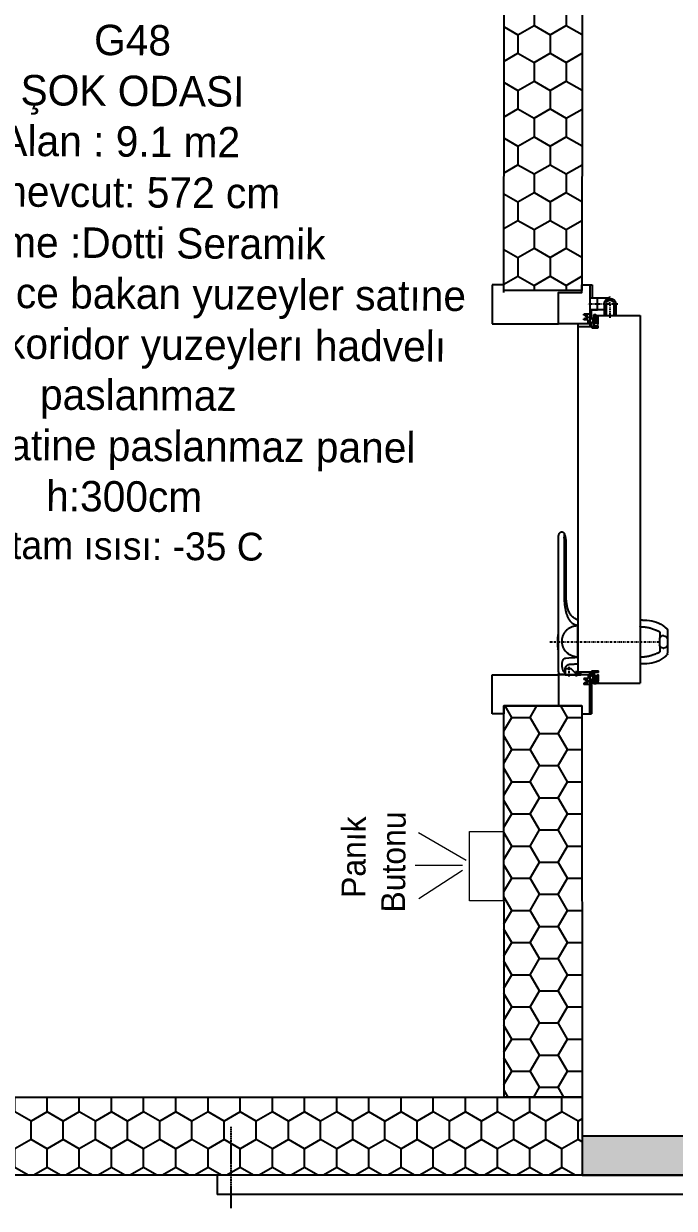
# Model space of a CAD drawing. Header units: millimetres. Extents: x 17474 to 44983, y -1049 to 14585.
# Drawn here: x 19037.4 to 19204.2, y 838.4 to 1142.2 of the extents above; entities that cross this region are included whole.
import ezdxf

# ---------------------------------------------------------------- set-up
doc = ezdxf.new("R2010")
doc.units = ezdxf.units.MM
doc.linetypes.add('STRICHPUNKT', pattern=[1, 0.5, -0.25, 0, -0.25])
doc.linetypes.add('VERDECKT', pattern=[0.375, 0.25, -0.125])
for name, color, linetype in [('10 CM  SOĞUK ODA PANEL-PASLANMAZ KAPLAMA', 253, 'Continuous'), ('20 CM SOĞUK ODA PANEL- PASLANMAZ', 12, 'Continuous'), ('ACHSEN', 12, 'STRICHPUNKT'), ('SCHRAFFUR', 8, 'Continuous'), ('SOĞUK ODA KAPI', 42, 'Continuous'), ('TXT-YOO', 7, 'Continuous'), ('UMRISS03', 2, 'Continuous'), ('UMRISS05', 3, 'Continuous'), ('VERDECKTE', 13, 'VERDECKT')]:
    doc.layers.add(name, color=color, linetype=linetype)
doc.layers.add('INT-ARMATUR', color=57, linetype='Continuous', lineweight=13)
doc.styles.add('MEKAN', font='stylu.ttf', dxfattribs={"height": 13})

# ---------------------------------------------------------------- blocks, each defined once
blk = doc.blocks.new('panık butonu')
at = {"layer": 'INT-ARMATUR'}
for p, q in [((38509.25, 6797.11), (38509.25, 6809.26)), ((38510.45, 6796.14), (38517.55, 6808.44)), ((38507.95, 6797.11), (38500.68, 6808.28))]:
    blk.add_line(p, q, dxfattribs=at)
blk.add_lwpolyline([(38500.19, 6795.3), (38517.93, 6795.3), (38517.93, 6786.49), (38500.19, 6786.49)], close=True, dxfattribs=at)
at = {"layer": 'TXT-YOO', "insert": (38495.12, 6828.18), "char_height": 6.1152, "width": 30.7345, "attachment_point": 1, "rotation": 359.6197, "style": 'MEKAN'}
blk.add_mtext('\\pi5.79826;Panık \\P\\pi2.12288;Butonu \\P\\pi13.84964; \\P\\pi10.81443;   ', dxfattribs=at)
blk = doc.blocks.new('A$C304B054E')
at = {"layer": 'ACHSEN'}
blk.add_line((2775.3, 373.8), (2775.3, 164.8), dxfattribs=at)
at = {"layer": 'UMRISS05'}
for p, q in [((1499, 250), (2810, 250)), ((2810, 250), (2810, 200.5)), ((1500, 200.5), (2810, 200.5))]:
    blk.add_line(p, q, dxfattribs=at)
at = {"layer": 'VERDECKTE'}
for p, q in [((2103, 202), (2103, 200.5)), ((2110, 202), (2110, 200.5))]:
    blk.add_line(p, q, dxfattribs=at)
blk = doc.blocks.new('A$C1B8733F3')
at = {"layer": 'ACHSEN'}
for p, q in [((91.6, 30.22), (91.6, 1.73)), ((98, 25.33), (100.5, 25.33)), ((99, 23.48), (100.5, 23.48)), ((99, 23.48), (100.5, 23.48)), ((4.95, 12.78), (4.95, 20.48)), ((4.95, 14.78), (2.95, 14.78)), ((4.95, 14.78), (8.5, 14.78))]:
    blk.add_line(p, q, dxfattribs=at)
at = {"layer": 'SCHRAFFUR'}
for p, q in [((1.5, 21.98), (1.5, 41.56)), ((108, 21.98), (108, 41.98))]:
    blk.add_line(p, q, dxfattribs=at)
at = {"layer": 'UMRISS03'}
for p, q in [((89.8, 28.13), (91.6, 28.13)), ((90.3, 28.13), (90.3, 28.13)), ((90.44, 28.13), (90.3, 28.13)), ((90.44, 28.13), (90.44, 28.13)), ((90.54, 28.13), (90.44, 28.13)), ((90.54, 28.13), (90.54, 28.13)), ((92.66, 28.13), (90.54, 28.13)), ((91.6, 28.13), (93.4, 28.13)), ((92.66, 28.13), (92.66, 28.13)), ((92.66, 28.13), (92.76, 28.13)), ((92.76, 28.13), (92.76, 28.13)), ((92.9, 28.13), (92.76, 28.13)), ((92.9, 28.13), (92.9, 28.13)), ((99.22, 27.98), (99.6, 27.98)), ((97.26, 27.1), (97.6, 27.1)), ((7.83, 21.46), (7.52, 21.46)), ((7.52, 19.98), (7.52, 21.46)), ((7.83, 20.91), (7.83, 21.46)), ((8.73, 20.91), (8.73, 21.46)), ((9.01, 21.46), (8.73, 21.46)), ((9.01, 20.35), (9.01, 21.46)), ((95.55, 23.03), (87.39, 23.03)), ((95.57, 23.03), (97.22, 23.03)), ((99.3, 23.03), (99.3, 18.43)), ((100.99, 20.35), (100.99, 21.46)), ((100.99, 21.46), (101.27, 21.46)), ((101.27, 20.91), (101.27, 21.46)), ((102.17, 20.91), (102.17, 21.46)), ((102.17, 21.46), (102.47, 21.46)), ((102.47, 19.98), (102.47, 21.46)), ((0, 19.98), (0, 19.33)), ((0, 19.33), (3.09, 19.33)), ((3.45, 14.78), (3.45, 19.98)), ((6.45, 19.98), (6.45, 17.98)), ((6.45, 16.28), (6.45, 19.98)), ((8.61, 19.48), (6.45, 19.48)), ((7.52, 19.98), (10, 19.98)), ((7.96, 20.78), (7.83, 20.91)), ((7.85, 18.83), (8, 18.83)), ((7.85, 18.83), (8, 18.83)), ((7.96, 20.47), (7.96, 20.78)), ((8.27, 20.47), (7.96, 20.47)), ((8.27, 20.47), (8.6, 20.47)), ((8.6, 20.78), (8.73, 20.91)), ((8.6, 20.47), (8.6, 20.78)), ((8.67, 19.01), (8.67, 19.04)), ((8.95, 18.98), (8.69, 18.98)), ((8.95, 18.49), (8.76, 18.66)), ((8.95, 18.26), (8.76, 18.5)), ((8.95, 18.66), (8.78, 18.81)), ((8.95, 18.6), (8.78, 18.69)), ((8.95, 18.37), (8.78, 18.53)), ((8.8, 18.84), (8.95, 18.77)), ((9.55, 19.08), (8.83, 19.08)), ((8.95, 18.77), (8.95, 18.98)), ((8.95, 18.66), (8.95, 18.6)), ((8.95, 18.6), (8.95, 18.66)), ((8.95, 18.49), (8.95, 18.37)), ((8.95, 18.37), (8.95, 18.49)), ((9.43, 18.26), (8.95, 18.26)), ((10, 20.35), (9.01, 20.35)), ((9.05, 18.54), (9.05, 18.83)), ((9.34, 18.83), (9.34, 18.54)), ((9.7, 18.98), (9.43, 18.98)), ((9.43, 18.98), (9.43, 18.77)), ((9.43, 18.77), (9.59, 18.84)), ((9.61, 18.81), (9.43, 18.66)), ((9.43, 18.6), (9.61, 18.69)), ((9.43, 18.49), (9.63, 18.66)), ((9.43, 18.66), (9.43, 18.6)), ((9.43, 18.37), (9.6, 18.53)), ((9.43, 18.26), (9.63, 18.5)), ((9.43, 18.49), (9.43, 18.37)), ((9.62, 19.78), (9.62, 19.78)), ((9.72, 19.04), (9.72, 19.01)), ((10.7, 19.48), (9.77, 19.48)), ((10, 19.98), (10, 20.35)), ((10, 19.98), (10.7, 19.98)), ((100, 19.98), (99.3, 19.98)), ((100, 19.98), (99.3, 19.98)), ((99.3, 19.48), (100.22, 19.48)), ((100, 20.35), (100.99, 20.35)), ((100, 19.98), (100, 20.35)), ((102.47, 19.98), (100, 19.98)), ((100.28, 19.01), (100.28, 19.04)), ((100.56, 18.98), (100.3, 18.98)), ((100.56, 18.49), (100.37, 18.66)), ((100.56, 18.26), (100.37, 18.5)), ((100.56, 18.66), (100.39, 18.81)), ((100.56, 18.6), (100.39, 18.69)), ((100.56, 18.37), (100.39, 18.53)), ((100.41, 18.84), (100.56, 18.77)), ((101.16, 19.08), (100.44, 19.08)), ((100.56, 18.77), (100.56, 18.98)), ((100.56, 18.66), (100.56, 18.6)), ((100.56, 18.6), (100.56, 18.66)), ((100.56, 18.49), (100.56, 18.37)), ((100.56, 18.37), (100.56, 18.49)), ((101.04, 18.26), (100.56, 18.26)), ((100.66, 18.54), (100.66, 18.83)), ((100.95, 18.83), (100.95, 18.54)), ((101.31, 18.98), (101.04, 18.98)), ((101.04, 18.98), (101.04, 18.77)), ((101.04, 18.77), (101.2, 18.84)), ((101.22, 18.81), (101.04, 18.66)), ((101.04, 18.6), (101.22, 18.69)), ((101.04, 18.49), (101.24, 18.66)), ((101.04, 18.66), (101.04, 18.6)), ((101.04, 18.37), (101.21, 18.53)), ((101.04, 18.26), (101.24, 18.5)), ((101.04, 18.49), (101.04, 18.37)), ((101.23, 19.78), (101.23, 19.78)), ((101.4, 20.78), (101.27, 20.91)), ((101.33, 19.04), (101.33, 19.01)), ((101.39, 19.48), (110, 19.48)), ((101.4, 20.47), (101.4, 20.78)), ((101.73, 20.47), (101.4, 20.47)), ((101.73, 20.47), (102.04, 20.47)), ((102.15, 18.83), (102, 18.83)), ((102.15, 18.83), (102, 18.83)), ((102.04, 20.78), (102.17, 20.91)), ((102.04, 20.47), (102.04, 20.78)), ((110, 19.98), (110, 19.48)), ((6.45, 17.98), (3.45, 17.98)), ((4.95, 16.28), (7.85, 16.28)), ((4.95, 15.78), (7.85, 15.78)), ((4.95, 13.78), (7.85, 13.78)), ((4.95, 13.28), (7.85, 13.28)), ((88.82, 0), (90.96, 0)), ((90.96, 0), (90.96, 0)), ((92.24, 0), (94.38, 0)), ((92.24, 0), (92.24, 0)), ((93.2, 1.13), (93.19, 1))]:
    blk.add_line(p, q, dxfattribs=at)
blk.add_lwpolyline([(98.5, 26.22), (100, 26.22), (100, 22.22), (99.5, 22.22), (99.5, 23.72), (98.5, 24.72)], close=True, dxfattribs=at)
for points in [[(8, 18.83), (7.85, 18.83), (7.85, 18.28), (7.7, 18.43), (7.7, 18.88, -0.414214), (7.8, 18.98), (8.65, 18.98, -0.414214), (8.75, 18.88), (8.75, 18.03, 0.414214), (8.85, 17.93), (9.55, 17.93, 0.414214), (9.65, 18.03), (9.65, 18.88, -0.414214), (9.75, 18.98), (10.6, 18.98, -0.414214), (10.7, 18.88), (10.7, 17.98, 0.414214), (10.75, 17.93), (10.8, 17.93, 0.414214), (10.85, 17.98), (10.85, 19.48), (11, 19.33), (11, 17.88, -0.414214), (10.9, 17.78), (10.65, 17.78, -0.414214), (10.55, 17.88), (10.55, 18.78, 0.414214), (10.5, 18.83), (9.85, 18.83, 0.414214), (9.8, 18.78), (9.8, 17.98, 0.414214), (9.85, 17.93), (10, 17.93), (10, 17.78), (8.4, 17.78), (8.4, 17.93), (8.55, 17.93, 0.414214), (8.6, 17.98), (8.6, 18.78, 0.414214), (8.55, 18.83), (8.2, 18.83, 0.414214), (8.15, 18.78), (8.15, 17.78), (8, 17.78)], [(102, 18.83), (102.15, 18.83), (102.15, 18.28), (102.3, 18.43), (102.3, 18.88, 0.414214), (102.2, 18.98), (101.35, 18.98, 0.414214), (101.25, 18.88), (101.25, 18.03, -0.414214), (101.15, 17.93), (100.45, 17.93, -0.414214), (100.35, 18.03), (100.35, 18.88, 0.414214), (100.25, 18.98), (99.4, 18.98, 0.414214), (99.3, 18.88), (99.3, 17.98, -0.414214), (99.25, 17.93), (99.2, 17.93, -0.414214), (99.15, 17.98), (99.15, 19.48), (99, 19.33), (99, 17.88, 0.414214), (99.1, 17.78), (99.35, 17.78, 0.414214), (99.45, 17.88), (99.45, 18.78, -0.414214), (99.5, 18.83), (100.15, 18.83, -0.414214), (100.2, 18.78), (100.2, 17.98, -0.414214), (100.15, 17.93), (100, 17.93), (100, 17.78), (101.6, 17.78), (101.6, 17.93), (101.45, 17.93, -0.414214), (101.4, 17.98), (101.4, 18.78, -0.414214), (101.45, 18.83), (101.8, 18.83, -0.414214), (101.85, 18.78), (101.85, 17.78), (102, 17.78)]]:
    blk.add_lwpolyline(points, format="xyb", close=True, dxfattribs=at)
for centre in [(8.27, 20.78), (101.73, 20.78)]:
    blk.add_circle(centre, 0.309, dxfattribs=at)
for centre, radius, start, end in [((89.8, 27.93), 0.2, 90, 165.2447), ((93.4, 27.93), 0.2, 14.6714, 90), ((99.6, 27.68), 0.3, 0, 90), ((96.04, 22.77), 0.552, 149.6009, 152.4712), ((9.19, 19.33), 0.6, 128.5119, 207.7958), ((8.7, 19.42), 0.048, 102.7183, 237.2817), ((8.64, 19.04), 0.024, 0, 27.7958), ((8.69, 19.01), 0.024, 180, 270), ((8.67, 19.36), 0.024, 357.226, 57.2817), ((8.69, 19.49), 0.024, 282.7183, 342.774), ((9.19, 19.33), 0.504, 177.226, 200.262), ((9.19, 19.33), 0.504, 17.226, 162.774), ((8.83, 19.2), 0.12, 200.262, 270), ((8.77, 18.67), 0.02, 60.9988, 229.0548), ((8.77, 18.51), 0.02, 57.7108, 228.3781), ((8.79, 18.82), 0.02, 66.4243, 230.0709), ((8.87, 19.8), 0.048, 75.0303, 174.9697), ((9.19, 19.33), 0.6, 105.5119, 121.4881), ((9.08, 19.89), 0.048, 52.0303, 151.9697), ((9.19, 18.83), 0.144, 0, 180), ((9.19, 18.54), 0.144, 180, 0), ((9.19, 19.33), 0.6, 81.5119, 98.4881), ((9.31, 19.89), 0.048, 28.0303, 127.9697), ((9.19, 19.33), 0.6, 58.5119, 74.4881), ((9.52, 19.8), 0.048, 5.0303, 104.9697), ((9.55, 19.2), 0.12, 270, 339.738), ((9.19, 19.33), 0.6, 332.2042, 51.4881), ((9.59, 18.82), 0.02, 309.9291, 113.5757), ((9.61, 18.51), 0.02, 311.6219, 122.2892), ((9.62, 18.67), 0.02, 310.9452, 119.0012), ((9.7, 19.49), 0.024, 197.226, 257.2817), ((9.19, 19.33), 0.504, 339.738, 2.774), ((9.68, 19.42), 0.048, 302.7183, 77.2817), ((9.72, 19.36), 0.024, 122.7183, 182.774), ((9.7, 19.01), 0.024, 270, 0), ((9.75, 19.04), 0.024, 152.2042, 180), ((100.8, 19.33), 0.6, 128.5119, 207.7958), ((100.32, 19.42), 0.048, 102.7183, 237.2817), ((100.25, 19.04), 0.024, 0, 27.7958), ((100.3, 19.01), 0.024, 180, 270), ((100.28, 19.36), 0.024, 357.226, 57.2817), ((100.3, 19.49), 0.024, 282.7183, 342.774), ((100.8, 19.33), 0.504, 177.226, 200.262), ((100.8, 19.33), 0.504, 17.226, 162.774), ((100.44, 19.2), 0.12, 200.262, 270), ((100.38, 18.67), 0.02, 60.9988, 229.0548), ((100.38, 18.51), 0.02, 57.7108, 228.3781), ((100.4, 18.82), 0.02, 66.4243, 230.0709), ((100.48, 19.8), 0.048, 75.0303, 174.9697), ((100.8, 19.33), 0.6, 105.5119, 121.4881), ((100.69, 19.89), 0.048, 52.0303, 151.9697), ((100.8, 18.83), 0.144, 0, 180), ((100.8, 18.54), 0.144, 180, 0), ((100.8, 19.33), 0.6, 81.5119, 98.4881), ((100.92, 19.89), 0.048, 28.0303, 127.9697), ((100.8, 19.33), 0.6, 58.5119, 74.4881), ((101.13, 19.8), 0.048, 5.0303, 104.9697), ((101.16, 19.2), 0.12, 270, 339.738), ((100.8, 19.33), 0.6, 332.2042, 51.4881), ((101.2, 18.82), 0.02, 309.9291, 113.5757), ((101.23, 18.51), 0.02, 311.6219, 122.2892), ((101.23, 18.67), 0.02, 310.9452, 119.0012), ((100.8, 19.33), 0.504, 339.738, 2.774), ((101.31, 19.49), 0.024, 197.226, 257.2817), ((101.29, 19.42), 0.048, 302.7183, 77.2817), ((101.33, 19.36), 0.024, 122.7183, 182.774), ((101.31, 19.01), 0.024, 270, 0), ((101.36, 19.04), 0.024, 152.2042, 180), ((4.95, 14.78), 1.5, 90, 270), ((4.95, 14.78), 1, 90, 270), ((93.51, 5.57), 7.5, 182, 220.3216), ((89.69, 5.57), 7.5, 319.7004, 358), ((91, 1), 0.998, 179.8792, 267.552), ((92.2, 1), 0.998, 272.448, 0.1208), ((92.3, 1.16), 0.899, 357.9446, 83.1768)]:
    blk.add_arc(centre, radius, start, end, dxfattribs=at)
for points, knots in [([(63.47, 27.21), (63.48, 27.25), (63.49, 27.35), (63.53, 27.5), (63.61, 27.64), (63.71, 27.76), (63.84, 27.86), (63.98, 27.93), (64.13, 27.97), (64.22, 27.98), (64.27, 27.98)], [0, 0, 0, 0, 0.11689, 0.240466, 0.368935, 0.5, 0.631064, 0.759535, 0.883108, 1, 1, 1, 1]), ([(65.03, 27.98), (64.93, 27.98), (64.83, 27.98), (64.64, 27.98), (64.56, 27.98), (64.42, 27.98), (64.37, 27.98), (64.29, 27.98), (64.27, 27.98), (64.27, 27.98)], [0, 0, 0, 0, 0.25, 0.25, 0.5, 0.5, 0.75, 0.75, 1, 1, 1, 1]), ([(99.22, 27.98), (99.2, 27.98), (99.16, 27.98), (99.1, 27.98), (99.08, 27.98), (99.03, 27.98), (99.01, 27.98), (98.93, 27.98), (98.87, 27.98), (98.78, 27.98), (98.75, 27.98), (98.68, 27.98), (98.64, 27.98), (98.53, 27.98), (98.46, 27.98), (98.34, 27.98), (98.3, 27.98), (98.22, 27.98), (98.17, 27.98), (98.04, 27.98), (97.96, 27.98), (97.78, 27.98), (97.69, 27.98), (97.6, 27.98)], [0, 0, 0, 0, 0.125, 0.125, 0.1875, 0.1875, 0.25, 0.25, 0.375, 0.375, 0.4375, 0.4375, 0.5, 0.5, 0.625, 0.625, 0.6875, 0.6875, 0.75, 0.75, 0.875, 0.875, 1, 1, 1, 1]), ([(63.9, 26.42), (63.84, 26.45), (63.71, 26.51), (63.57, 26.68), (63.48, 26.88), (63.47, 27.02), (63.47, 27.09)], [0, 0, 0, 0, 0.24419, 0.499952, 0.755741, 1, 1, 1, 1]), ([(64.95, 26.49), (64.89, 26.49), (64.76, 26.49), (64.57, 26.46), (64.4, 26.43), (64.24, 26.41), (64.1, 26.41), (63.99, 26.41), (63.93, 26.42), (63.9, 26.42), (63.9, 26.42), (63.9, 26.42)], [0, 0, 0, 0, 0.110912, 0.232083, 0.362175, 0.499262, 0.636201, 0.76957, 0.893569, 0.955315, 1, 1, 1, 1]), ([(85.97, 23.03), (85.93, 23.14), (85.85, 23.36), (85.7, 23.64), (85.54, 23.9), (85.36, 24.14), (85.13, 24.41), (84.86, 24.68), (84.5, 24.95), (84.08, 25.21), (83.6, 25.43), (83.11, 25.57), (82.68, 25.67), (82.33, 25.74), (82.02, 25.8), (81.74, 25.85), (81.44, 25.89), (81.12, 25.93), (80.79, 25.97), (80.43, 26), (80.03, 26.02), (79.57, 26.03), (79.05, 26.03), (78.47, 26.03), (77.86, 26.03), (77.22, 26.03), (76.43, 26.03), (75.51, 26.03), (74.47, 26.03), (73.47, 26.03), (72.53, 26.03), (71.65, 26.03), (70.86, 26.03), (70.2, 26.03), (69.68, 26.03), (69.28, 26.03), (68.92, 26.03), (68.59, 26.03), (68.3, 26.03), (68.01, 26.03), (67.7, 26.03), (67.34, 26.03), (67.01, 26.03), (66.71, 26.03), (66.45, 26.03), (66.15, 26.03), (65.84, 26.03), (65.53, 26.03), (65.22, 26.06), (64.87, 26.12), (64.49, 26.21), (64.16, 26.31), (63.96, 26.39), (63.9, 26.42)], [0, 0, 0, 0, 0.015896, 0.029532, 0.041055, 0.055276, 0.06873, 0.086042, 0.10476, 0.126321, 0.150225, 0.172087, 0.191197, 0.206842, 0.219097, 0.230984, 0.244387, 0.258017, 0.27224, 0.287483, 0.304285, 0.323838, 0.346447, 0.371548, 0.398236, 0.425755, 0.453757, 0.49961, 0.544709, 0.587913, 0.628466, 0.665831, 0.700508, 0.731077, 0.750087, 0.767323, 0.78288, 0.796808, 0.809806, 0.820554, 0.833827, 0.849207, 0.8669, 0.876896, 0.88792, 0.900397, 0.915384, 0.927207, 0.940552, 0.955654, 0.97263, 0.991327, 1, 1, 1, 1]), ([(64.95, 26.49), (65.06, 26.49), (65.18, 26.49), (65.35, 26.49), (65.41, 26.49), (65.52, 26.49), (65.57, 26.49), (65.72, 26.49), (65.81, 26.49), (65.99, 26.49), (66.08, 26.49), (66.47, 26.49), (66.72, 26.49), (67.04, 26.48), (67.14, 26.48), (67.33, 26.48), (67.42, 26.49), (67.59, 26.49), (67.68, 26.49), (67.83, 26.49), (67.87, 26.5), (67.98, 26.5), (68.03, 26.5), (68.14, 26.5), (68.2, 26.5), (68.31, 26.51), (68.48, 26.51), (68.64, 26.51), (68.96, 26.52), (69.18, 26.53), (69.82, 26.53), (70.24, 26.54), (71.11, 26.54), (71.55, 26.54), (72.25, 26.54), (72.5, 26.54), (73, 26.54), (73.26, 26.54), (73.66, 26.54), (73.8, 26.54), (74.08, 26.54), (74.22, 26.54), (74.51, 26.54), (74.66, 26.54), (74.96, 26.54), (75.11, 26.54), (75.35, 26.54), (75.43, 26.54), (75.59, 26.54), (75.67, 26.54), (75.93, 26.54), (76.1, 26.54), (76.35, 26.54), (76.43, 26.54), (76.6, 26.54), (76.68, 26.54), (76.92, 26.54), (77.08, 26.54), (77.38, 26.54), (77.52, 26.55), (77.81, 26.55), (77.94, 26.55), (78.34, 26.55), (78.58, 26.55), (79.06, 26.55), (79.29, 26.55), (79.56, 26.55), (79.62, 26.55), (79.72, 26.55), (79.78, 26.55), (79.94, 26.54), (80.04, 26.54), (80.36, 26.53), (80.57, 26.52), (81, 26.5), (81.22, 26.48), (81.66, 26.44), (81.9, 26.42), (82.25, 26.38), (82.37, 26.37), (82.61, 26.33), (82.73, 26.31), (82.97, 26.27), (83.09, 26.25), (83.27, 26.22), (83.34, 26.2), (83.46, 26.18), (83.52, 26.17), (83.7, 26.13), (83.82, 26.1), (84.06, 26.04), (84.18, 26), (84.42, 25.93), (84.54, 25.89), (84.78, 25.81), (84.9, 25.76), (85.25, 25.62), (85.48, 25.51), (85.92, 25.26), (86.12, 25.12), (86.49, 24.81), (86.65, 24.63), (86.91, 24.24), (87.02, 24.02), (87.19, 23.56), (87.26, 23.31), (87.33, 23.07)], [0, 0, 0, 0, 0.007813, 0.007813, 0.011719, 0.011719, 0.015625, 0.015625, 0.023438, 0.023438, 0.03125, 0.03125, 0.0625, 0.0625, 0.078125, 0.078125, 0.09375, 0.09375, 0.109375, 0.109375, 0.117187, 0.117187, 0.125, 0.125, 0.132812, 0.132812, 0.140625, 0.15625, 0.15625, 0.1875, 0.1875, 0.25, 0.25, 0.3125, 0.3125, 0.34375, 0.34375, 0.375, 0.375, 0.390625, 0.390625, 0.40625, 0.40625, 0.421875, 0.421875, 0.4375, 0.4375, 0.445313, 0.445313, 0.453125, 0.453125, 0.46875, 0.46875, 0.476563, 0.476563, 0.484375, 0.484375, 0.5, 0.5, 0.515625, 0.515625, 0.53125, 0.53125, 0.5625, 0.5625, 0.59375, 0.59375, 0.601563, 0.601563, 0.609375, 0.609375, 0.625, 0.625, 0.65625, 0.65625, 0.6875, 0.6875, 0.71875, 0.71875, 0.734375, 0.734375, 0.75, 0.75, 0.765625, 0.765625, 0.773437, 0.773437, 0.78125, 0.78125, 0.796875, 0.796875, 0.8125, 0.8125, 0.828125, 0.828125, 0.84375, 0.84375, 0.875, 0.875, 0.90625, 0.90625, 0.9375, 0.9375, 0.96875, 0.96875, 1, 1, 1, 1]), ([(87.51, 23.57), (87.51, 23.59), (87.52, 23.63), (87.53, 23.69), (87.54, 23.75), (87.55, 23.81), (87.56, 23.87), (87.58, 23.98), (87.62, 24.12), (87.67, 24.29), (87.73, 24.47), (87.82, 24.7), (87.94, 24.98), (88.13, 25.31), (88.41, 25.71), (88.82, 26.17), (89.31, 26.54), (89.74, 26.78), (90.08, 26.93), (90.38, 27.02), (90.61, 27.07), (90.79, 27.1), (90.97, 27.12), (91.13, 27.13), (91.25, 27.13), (91.34, 27.13), (91.43, 27.13), (91.5, 27.12), (91.53, 27.12)], [0, 0, 0, 0, 0.010572, 0.021117, 0.031635, 0.042127, 0.052596, 0.06304, 0.0945, 0.125637, 0.157148, 0.188248, 0.251304, 0.315054, 0.376557, 0.501829, 0.626283, 0.688476, 0.751151, 0.813198, 0.844175, 0.874998, 0.906162, 0.937262, 0.952953, 0.96862, 0.984292, 1, 1, 1, 1]), ([(91.53, 27.12), (91.54, 27.12), (91.56, 27.12), (91.59, 27.11), (91.6, 27.11)], [0, 0, 0, 0, 0.500626, 1, 1, 1, 1]), ([(91.6, 27.11), (91.61, 27.11), (91.62, 27.11), (91.63, 27.11), (91.64, 27.11)], [0, 0, 0, 0, 0.499997, 1, 1, 1, 1]), ([(91.64, 27.11), (91.66, 27.11), (91.69, 27.11), (91.74, 27.11), (91.79, 27.11), (91.84, 27.1), (91.89, 27.1), (91.98, 27.09), (92.1, 27.08), (92.25, 27.05), (92.4, 27.02), (92.59, 26.97), (92.84, 26.88), (93.12, 26.76), (93.48, 26.56), (93.81, 26.32), (94.12, 26.05), (94.33, 25.82), (94.52, 25.58), (94.7, 25.33), (94.86, 25.06), (94.97, 24.84), (95.04, 24.66), (95.09, 24.55), (95.13, 24.43), (95.17, 24.31), (95.19, 24.23), (95.2, 24.19)], [0, 0, 0, 0, 0.010378, 0.020748, 0.031117, 0.041489, 0.051872, 0.06227, 0.093112, 0.124053, 0.154883, 0.185878, 0.24823, 0.310784, 0.373013, 0.498068, 0.559653, 0.62321, 0.684979, 0.74872, 0.810615, 0.874277, 0.898984, 0.923899, 0.949033, 0.974396, 1, 1, 1, 1]), ([(95.83, 26.11), (95.83, 26.19), (95.85, 26.27), (95.88, 26.38), (95.89, 26.42), (95.92, 26.49), (95.94, 26.53), (95.98, 26.59), (96, 26.63), (96.05, 26.69), (96.08, 26.72), (96.16, 26.8), (96.23, 26.85), (96.33, 26.91), (96.37, 26.93), (96.44, 26.96), (96.48, 26.98), (96.59, 27.02), (96.67, 27.04), (96.84, 27.08), (96.92, 27.09), (97.09, 27.1), (97.17, 27.1), (97.26, 27.1)], [0, 0, 0, 0, 0.125, 0.125, 0.1875, 0.1875, 0.25, 0.25, 0.3125, 0.3125, 0.375, 0.375, 0.5, 0.5, 0.5625, 0.5625, 0.625, 0.625, 0.75, 0.75, 0.875, 0.875, 1, 1, 1, 1]), ([(98.69, 26.28), (98.58, 26.27), (98.39, 26.26), (98.13, 26.17), (97.94, 26.07), (97.78, 25.95), (97.63, 25.8), (97.47, 25.59), (97.33, 25.29), (97.31, 25.05), (97.29, 24.93)], [0, 0, 0, 0, 0.149019, 0.276482, 0.376209, 0.450174, 0.545333, 0.672102, 0.826366, 1, 1, 1, 1]), ([(97.6, 27.1), (97.69, 27.1), (97.78, 27.09), (97.96, 27.08), (98.05, 27.07), (98.22, 27.04), (98.3, 27.03), (98.46, 26.99), (98.54, 26.97), (98.68, 26.93), (98.75, 26.9), (98.87, 26.85), (98.93, 26.83), (99, 26.79), (99.03, 26.78), (99.07, 26.75), (99.09, 26.74), (99.15, 26.7), (99.19, 26.67), (99.21, 26.65)], [0, 0, 0, 0, 0.125, 0.125, 0.25, 0.25, 0.375, 0.375, 0.5, 0.5, 0.625, 0.625, 0.75, 0.75, 0.8125, 0.8125, 0.875, 0.875, 1, 1, 1, 1]), ([(99.6, 26.28), (99.6, 26.28), (99.61, 26.27), (99.58, 26.3), (99.51, 26.37), (99.39, 26.48), (99.27, 26.59), (99.21, 26.65)], [0, 0, 0, 0, 0.000485, 0.250117, 0.50139, 0.748482, 1, 1, 1, 1]), ([(99.9, 26.58), (99.9, 26.54), (99.89, 26.48), (99.85, 26.41), (99.81, 26.37), (99.77, 26.33), (99.7, 26.29), (99.64, 26.28), (99.6, 26.28)], [0, 0, 0, 0, 0.239457, 0.368361, 0.5, 0.631639, 0.760542, 1, 1, 1, 1]), ([(85.97, 23.03), (85.97, 23.03), (85.99, 23.03), (86.07, 23.03), (86.2, 23.03), (86.39, 23.03), (86.61, 23.03), (86.82, 23.03), (86.98, 23.03), (87.11, 23.03), (87.24, 23.03), (87.33, 23.03), (87.37, 23.03), (87.37, 23.03), (87.38, 23.03), (87.38, 23.03)], [0.8527358, 0.8527358, 0.8527358, 0.8527358, 0.8711439, 0.8895519, 0.9079599, 0.9263679, 0.9447759, 0.963184, 0.972388, 0.981592, 0.990796, 1, 1, 1, 1.0009475, 1.0009475, 1.0009475, 1.0009475]), ([(87.33, 23.07), (87.33, 23.07), (87.33, 23.07), (87.33, 23.07), (87.33, 23.07), (87.33, 23.06), (87.33, 23.06), (87.34, 23.06), (87.34, 23.06), (87.34, 23.05), (87.34, 23.05), (87.34, 23.05), (87.35, 23.05), (87.35, 23.05), (87.35, 23.04), (87.35, 23.04), (87.36, 23.04), (87.36, 23.04), (87.36, 23.04), (87.36, 23.04), (87.37, 23.03), (87.37, 23.03), (87.38, 23.03), (87.38, 23.03)], [0, 0, 0, 0, 0.004751, 0.00945, 0.018647, 0.036285, 0.068918, 0.126251, 0.174269, 0.239554, 0.275914, 0.300499, 0.36816, 0.411986, 0.453888, 0.509378, 0.52138, 0.533002, 0.573311, 0.637733, 0.717038, 0.866069, 1, 1, 1, 1]), ([(87.39, 23.03), (87.39, 23.03), (87.39, 23.04), (87.4, 23.05), (87.4, 23.06), (87.41, 23.07), (87.42, 23.09), (87.42, 23.1), (87.43, 23.12), (87.43, 23.14), (87.44, 23.17), (87.45, 23.22), (87.47, 23.29), (87.48, 23.36), (87.49, 23.43), (87.5, 23.5), (87.51, 23.54), (87.51, 23.57)], [0, 0, 0, 0, 0.022199, 0.045629, 0.07038, 0.096525, 0.12413, 0.153247, 0.183922, 0.216196, 0.250102, 0.366926, 0.49975, 0.62023, 0.749884, 0.87259, 1, 1, 1, 1]), ([(95.2, 24.19), (95.21, 24.17), (95.22, 24.14), (95.24, 24.08), (95.25, 24.02), (95.27, 23.96), (95.29, 23.87), (95.33, 23.75), (95.37, 23.6), (95.41, 23.45), (95.44, 23.32), (95.47, 23.23), (95.48, 23.17), (95.5, 23.12), (95.51, 23.1), (95.52, 23.07), (95.53, 23.06), (95.53, 23.05), (95.54, 23.04), (95.55, 23.03), (95.55, 23.03)], [0, 0, 0, 0, 0.049484, 0.099223, 0.149218, 0.199471, 0.249985, 0.376922, 0.499168, 0.633864, 0.748411, 0.816683, 0.873652, 0.907735, 0.936863, 0.953569, 0.968429, 0.980097, 0.990588, 1, 1, 1, 1]), ([(85.95, 7.03), (85.95, 7.03), (85.95, 7.03), (85.95, 7.03), (85.95, 7.03), (85.96, 7.03), (85.96, 7.03), (85.97, 7.03), (85.97, 7.03), (85.98, 7.03), (86.01, 7.03), (86.06, 7.03), (86.12, 7.03), (86.22, 7.03), (86.38, 7.03), (86.58, 7.03), (86.76, 7.03), (86.92, 7.03), (87.08, 7.03), (87.22, 7.03), (87.34, 7.03), (87.44, 7.03), (87.53, 7.03), (87.6, 7.03), (87.63, 7.03)], [0, 0, 0, 0, 0.015637, 0.031267, 0.046891, 0.062512, 0.078134, 0.093757, 0.109384, 0.125019, 0.187516, 0.250026, 0.312523, 0.375033, 0.500001, 0.62497, 0.687468, 0.749977, 0.812475, 0.874984, 0.906241, 0.937483, 0.96873, 1, 1, 1, 1]), ([(87.63, 7.03), (87.63, 7.03), (87.64, 7.03), (87.65, 7.03), (87.66, 7.03), (87.67, 7.03), (87.67, 7.03)], [0, 0, 0, 0, 0.248094, 0.500004, 0.805842, 1, 1, 1, 1]), ([(87.68, 7.03), (87.69, 6.9), (87.69, 6.76), (87.7, 6.5), (87.71, 6.37), (87.73, 6.11), (87.74, 5.99), (87.77, 5.73), (87.78, 5.61), (87.81, 5.43), (87.82, 5.37), (87.83, 5.28), (87.84, 5.25), (87.85, 5.19), (87.85, 5.16), (87.87, 5.07), (87.88, 5.02), (87.91, 4.91), (87.94, 4.74), (87.99, 4.58), (88.04, 4.37), (88.07, 4.27), (88.14, 4.07), (88.17, 3.97), (88.24, 3.78), (88.27, 3.69), (88.37, 3.42), (88.44, 3.25), (88.53, 3.01), (88.58, 2.9), (88.62, 2.8), (88.65, 2.73), (88.66, 2.7), (88.7, 2.6), (88.72, 2.55), (88.76, 2.44), (88.78, 2.39), (88.81, 2.33), (88.82, 2.31), (88.83, 2.27), (88.84, 2.26), (88.85, 2.24), (88.86, 2.23), (88.87, 2.22), (88.87, 2.22), (88.87, 2.21), (88.87, 2.21), (88.88, 2.21), (88.88, 2.21), (88.88, 2.2), (88.88, 2.2), (88.88, 2.2), (88.88, 2.2), (88.88, 2.2), (88.88, 2.2), (88.89, 2.2), (88.89, 2.19), (88.89, 2.19), (88.9, 2.18), (88.93, 2.14), (88.96, 2.1), (89.05, 2.02), (89.11, 1.98), (89.21, 1.96), (89.24, 1.95), (89.28, 1.96), (89.3, 1.96), (89.32, 1.96), (89.32, 1.96), (89.33, 1.96), (89.33, 1.96), (89.34, 1.96), (89.34, 1.97), (89.35, 1.97), (89.35, 1.97), (89.42, 1.98), (89.47, 1.99), (89.64, 2.01), (89.74, 2.02), (89.95, 2.02), (90.05, 2.02), (90.25, 2.03), (90.36, 2.03), (90.52, 2.04), (90.57, 2.04), (90.65, 2.04), (90.68, 2.05), (90.72, 2.05), (90.74, 2.05), (90.76, 2.05), (90.77, 2.05), (90.78, 2.05), (90.78, 2.05), (90.78, 2.05), (90.78, 2.05), (90.78, 2.05), (90.78, 2.05), (90.78, 2.05), (90.78, 2.05), (90.78, 2.05), (90.78, 2.05), (90.78, 2.05), (90.79, 2.05), (90.79, 2.05), (90.79, 2.05), (90.79, 2.05), (90.79, 2.05), (90.79, 2.05), (90.79, 2.05)], [0, 0, 0, 0, 0.015625, 0.015625, 0.03125, 0.03125, 0.046875, 0.046875, 0.0625, 0.0625, 0.070312, 0.070312, 0.074219, 0.074219, 0.078125, 0.078125, 0.085937, 0.085937, 0.09375, 0.109375, 0.109375, 0.125, 0.125, 0.140625, 0.140625, 0.15625, 0.15625, 0.1875, 0.1875, 0.203125, 0.210937, 0.210937, 0.21875, 0.21875, 0.234375, 0.234375, 0.25, 0.25, 0.257812, 0.257812, 0.265625, 0.265625, 0.269531, 0.269531, 0.271484, 0.271484, 0.273437, 0.273437, 0.273926, 0.273926, 0.274414, 0.274414, 0.275391, 0.275391, 0.276367, 0.276367, 0.277344, 0.277344, 0.28125, 0.28125, 0.3125, 0.3125, 0.375, 0.375, 0.40625, 0.40625, 0.421875, 0.421875, 0.425781, 0.425781, 0.429687, 0.429687, 0.433594, 0.433594, 0.4375, 0.4375, 0.5, 0.5, 0.625, 0.625, 0.75, 0.75, 0.875, 0.875, 0.9375, 0.9375, 0.96875, 0.96875, 0.984375, 0.984375, 0.992187, 0.992187, 0.993164, 0.993164, 0.993652, 0.993652, 0.994141, 0.994141, 0.995117, 0.995117, 0.996094, 0.996094, 0.996582, 0.996582, 0.99707, 0.99707, 0.998047, 1, 1, 1, 1]), ([(87.68, 7.03), (87.7, 7.03), (87.74, 7.03), (87.79, 7.03), (87.85, 7.03), (87.91, 7.03), (87.96, 7.03), (88.02, 7.03), (88.08, 7.03), (88.14, 7.03), (88.2, 7.03), (88.26, 7.03), (88.32, 7.03), (88.38, 7.03), (88.44, 7.03), (88.51, 7.03), (88.57, 7.03), (88.63, 7.03), (88.69, 7.03), (88.76, 7.03), (88.82, 7.03), (88.89, 7.03), (88.95, 7.03), (89.02, 7.03), (89.08, 7.03), (89.15, 7.03), (89.22, 7.03), (89.29, 7.03), (89.35, 7.03), (89.42, 7.03), (89.55, 7.03), (89.74, 7.03), (90, 7.03), (90.26, 7.03), (90.52, 7.03), (90.79, 7.03), (91.15, 7.03), (91.6, 7.03), (92.04, 7.03), (92.4, 7.03), (92.67, 7.03), (92.93, 7.03), (93.19, 7.03), (93.45, 7.03), (93.66, 7.03), (93.84, 7.03), (93.97, 7.03), (94.1, 7.03), (94.23, 7.03), (94.35, 7.03), (94.48, 7.03), (94.6, 7.03), (94.72, 7.03), (94.84, 7.03), (94.96, 7.03), (95.08, 7.03), (95.19, 7.03), (95.3, 7.03), (95.41, 7.03), (95.48, 7.03), (95.52, 7.03)], [0, 0, 0, 0, 0.008782, 0.017541, 0.02628, 0.035001, 0.043705, 0.052393, 0.061066, 0.069724, 0.07837, 0.087003, 0.095627, 0.10424, 0.112845, 0.121442, 0.130033, 0.138617, 0.147197, 0.155772, 0.164343, 0.172911, 0.181476, 0.19004, 0.198601, 0.207162, 0.215721, 0.224279, 0.232836, 0.241393, 0.24995, 0.28151, 0.312787, 0.343766, 0.374433, 0.406269, 0.43705, 0.499703, 0.56189, 0.592527, 0.624205, 0.655053, 0.68622, 0.717693, 0.749456, 0.766038, 0.782622, 0.79921, 0.815803, 0.832404, 0.849015, 0.865642, 0.88229, 0.898964, 0.915673, 0.932423, 0.949222, 0.96608, 0.983001, 1, 1, 1, 1]), ([(92.41, 2.05), (92.41, 2.05), (92.41, 2.05), (92.41, 2.05), (92.41, 2.05), (92.42, 2.05), (92.42, 2.05), (92.42, 2.05), (92.42, 2.05), (92.42, 2.05), (92.42, 2.05), (92.42, 2.05), (92.42, 2.05), (92.43, 2.05), (92.44, 2.05), (92.46, 2.05), (92.48, 2.05), (92.52, 2.05), (92.55, 2.04), (92.63, 2.04), (92.68, 2.04), (92.84, 2.03), (92.95, 2.03), (93.15, 2.02), (93.25, 2.02), (93.46, 2.02), (93.56, 2.01), (93.73, 1.99), (93.78, 1.98), (93.84, 1.97), (93.85, 1.97), (93.85, 1.97), (93.86, 1.96), (93.87, 1.96), (93.88, 1.96), (93.88, 1.96), (93.89, 1.96), (93.9, 1.96), (93.91, 1.96), (93.92, 1.96), (93.96, 1.95), (94.02, 1.96), (94.08, 1.99), (94.14, 2.02), (94.17, 2.04), (94.24, 2.1), (94.27, 2.13), (94.3, 2.18), (94.3, 2.18), (94.31, 2.19), (94.31, 2.19), (94.31, 2.19), (94.31, 2.19), (94.31, 2.2), (94.31, 2.2), (94.32, 2.2), (94.32, 2.2), (94.32, 2.2), (94.32, 2.2), (94.32, 2.2), (94.32, 2.21), (94.33, 2.21), (94.33, 2.22), (94.34, 2.23), (94.35, 2.25), (94.36, 2.26), (94.38, 2.3), (94.38, 2.31), (94.4, 2.36), (94.41, 2.38), (94.43, 2.42), (94.44, 2.45), (94.47, 2.53), (94.5, 2.58), (94.57, 2.77), (94.63, 2.91), (94.72, 3.14), (94.76, 3.22), (94.82, 3.39), (94.86, 3.48), (94.92, 3.66), (94.96, 3.76), (95.02, 3.95), (95.06, 4.05), (95.12, 4.25), (95.15, 4.35), (95.21, 4.56), (95.24, 4.66), (95.29, 4.88), (95.31, 5), (95.34, 5.12), (95.34, 5.14), (95.35, 5.17), (95.35, 5.18), (95.36, 5.21), (95.36, 5.23), (95.36, 5.26), (95.37, 5.3), (95.38, 5.35), (95.39, 5.41), (95.39, 5.44), (95.41, 5.59), (95.43, 5.71), (95.46, 5.96), (95.47, 6.1), (95.49, 6.36), (95.5, 6.49), (95.51, 6.76), (95.51, 6.89), (95.52, 7.03)], [0, 0, 0, 0, 0.001953, 0.001953, 0.003906, 0.003906, 0.005859, 0.005859, 0.006348, 0.006348, 0.006836, 0.006836, 0.007812, 0.007812, 0.015625, 0.015625, 0.03125, 0.03125, 0.0625, 0.0625, 0.125, 0.125, 0.25, 0.25, 0.375, 0.375, 0.5, 0.5, 0.5625, 0.5625, 0.566406, 0.566406, 0.570312, 0.574219, 0.574219, 0.578125, 0.578125, 0.585937, 0.585937, 0.59375, 0.59375, 0.625, 0.65625, 0.65625, 0.6875, 0.6875, 0.71875, 0.71875, 0.722656, 0.722656, 0.724609, 0.724609, 0.725098, 0.725098, 0.725586, 0.725586, 0.726562, 0.726562, 0.727539, 0.727539, 0.728516, 0.728516, 0.730469, 0.734375, 0.734375, 0.742187, 0.742187, 0.75, 0.75, 0.757812, 0.757812, 0.765625, 0.765625, 0.78125, 0.78125, 0.8125, 0.8125, 0.828125, 0.828125, 0.84375, 0.84375, 0.859375, 0.859375, 0.875, 0.875, 0.890625, 0.890625, 0.90625, 0.90625, 0.921875, 0.921875, 0.923828, 0.923828, 0.925781, 0.925781, 0.927734, 0.927734, 0.929687, 0.933594, 0.933594, 0.9375, 0.9375, 0.953125, 0.953125, 0.96875, 0.96875, 0.984375, 0.984375, 1, 1, 1, 1]), ([(95.53, 7.03), (95.53, 7.03), (95.54, 7.03), (95.55, 7.03), (95.56, 7.03), (95.57, 7.03), (95.57, 7.03)], [0, 0, 0, 0, 0.170194, 0.499992, 0.752039, 1, 1, 1, 1]), ([(95.57, 7.03), (95.59, 7.03), (95.62, 7.03), (95.67, 7.03), (95.72, 7.03), (95.76, 7.03), (95.81, 7.03), (95.86, 7.03), (95.9, 7.03), (95.99, 7.03), (96.12, 7.03), (96.28, 7.03), (96.44, 7.03), (96.62, 7.03), (96.82, 7.03), (96.98, 7.03), (97.08, 7.03), (97.14, 7.03), (97.19, 7.03), (97.22, 7.03), (97.24, 7.03), (97.24, 7.03), (97.25, 7.03), (97.25, 7.03), (97.25, 7.03)], [0, 0, 0, 0, 0.015637, 0.031267, 0.046891, 0.062512, 0.078134, 0.093757, 0.109384, 0.125019, 0.187516, 0.250026, 0.312523, 0.375033, 0.500001, 0.62497, 0.687467, 0.749977, 0.812474, 0.874984, 0.90624, 0.937483, 0.968729, 1, 1, 1, 1]), ([(87.79, 0.72), (87.83, 0.66), (87.93, 0.53), (88.09, 0.32), (88.25, 0.2), (88.33, 0.15)], [0, 0, 0, 0, 0.30021, 0.652109, 1, 1, 1, 1]), ([(90, 1.13), (90, 1.18), (90, 1.23), (90.02, 1.34), (90.03, 1.39), (90.07, 1.5), (90.09, 1.55), (90.15, 1.65), (90.18, 1.7), (90.26, 1.79), (90.3, 1.83), (90.39, 1.9), (90.44, 1.93), (90.54, 1.98), (90.59, 2), (90.69, 2.04), (90.74, 2.05), (90.79, 2.05)], [0, 0, 0, 0, 0.125, 0.125, 0.25, 0.25, 0.375, 0.375, 0.5, 0.5, 0.625, 0.625, 0.75, 0.75, 0.875, 0.875, 1, 1, 1, 1]), ([(90.79, 2.05), (90.8, 2.05), (90.83, 2.05), (90.9, 2.05), (90.93, 2.05), (90.98, 2.05), (91.02, 2.05), (91.09, 2.05), (91.13, 2.05), (91.21, 2.05), (91.26, 2.05), (91.35, 2.05), (91.4, 2.05), (91.5, 2.04), (91.55, 2.04), (91.7, 2.04), (91.8, 2.05), (91.99, 2.05), (92.07, 2.05), (92.22, 2.05), (92.28, 2.05), (92.37, 2.05), (92.4, 2.05), (92.41, 2.05)], [0, 0, 0, 0, 0.125, 0.125, 0.1875, 0.1875, 0.25, 0.25, 0.3125, 0.3125, 0.375, 0.375, 0.4375, 0.4375, 0.5, 0.5, 0.625, 0.625, 0.75, 0.75, 0.875, 0.875, 1, 1, 1, 1]), ([(90.96, 0), (90.97, 0), (90.98, 0), (91.02, 0), (91.03, 0), (91.07, 0), (91.09, 0), (91.14, 0), (91.17, 0), (91.24, 0), (91.28, 0), (91.36, 0), (91.41, 0), (91.5, 0), (91.55, 0), (91.65, 0), (91.7, 0), (91.79, 0), (91.84, 0), (91.92, 0), (91.96, 0), (92.03, 0), (92.06, 0), (92.11, 0), (92.13, 0), (92.17, 0), (92.18, 0), (92.22, 0), (92.23, 0), (92.24, 0)], [0, 0, 0, 0, 0.125, 0.125, 0.1875, 0.1875, 0.25, 0.25, 0.3125, 0.3125, 0.375, 0.375, 0.4375, 0.4375, 0.5, 0.5, 0.5625, 0.5625, 0.625, 0.625, 0.6875, 0.6875, 0.75, 0.75, 0.8125, 0.8125, 0.875, 0.875, 1, 1, 1, 1]), ([(94.73, 0.03), (94.74, 0.04), (94.76, 0.05), (94.78, 0.06), (94.8, 0.08), (94.81, 0.09), (94.82, 0.09), (94.82, 0.09), (94.82, 0.1), (94.82, 0.1), (94.82, 0.1)], [0, 0, 0, 0, 0.254664, 0.499901, 0.749957, 0.874984, 0.924998, 0.955008, 0.977514, 1, 1, 1, 1]), ([(94.73, 0.03), (94.73, 0.03), (94.73, 0.03), (94.73, 0.03), (94.73, 0.03)], [0, 0, 0, 0, 0.641564, 1, 1, 1, 1]), ([(95.41, 0.72), (95.32, 0.61), (95.18, 0.45), (95.02, 0.28), (94.95, 0.22), (94.94, 0.21)], [0, 0, 0, 0, 0.616436, 0.924773, 1, 1, 1, 1])]:
    blk.add_open_spline(points, degree=3, knots=knots, dxfattribs=at)
for points, degree in [([(91.61, 27.98), (82.74, 27.98), (73.89, 27.98), (65.03, 27.98)], 3), ([(91.64, 27.98), (91.63, 27.98), (91.62, 27.98), (91.61, 27.98)], 3), ([(97.6, 27.98), (95.62, 27.98), (93.63, 27.98), (91.64, 27.98)], 3), ([(99.9, 27.68), (99.9, 26.58)], 1), ([(63.47, 27.09), (63.47, 27.21)], 1), ([(63.9, 26.42), (63.9, 26.42)], 1), ([(95.57, 23.03), (95.66, 24.06), (95.75, 25.08), (95.83, 26.11)], 3), ([(97.29, 24.93), (97.22, 23.03)], 1), ([(99.6, 26.28), (98.69, 26.28)], 1), ([(87.38, 23.03), (87.38, 23.03), (87.39, 23.03), (87.39, 23.03)], 3), ([(95.55, 23.03), (95.56, 23.03), (95.56, 23.03), (95.57, 23.03)], 3), ([(95.57, 23.03), (95.57, 23.04), (95.56, 23.05), (95.56, 23.05)], 3), ([(85.95, 7.03), (86.01, 5.3)], 1), ([(87.68, 7.03), (87.68, 7.03), (87.67, 7.03), (87.67, 7.03)], 3), ([(95.53, 7.03), (95.53, 7.03), (95.52, 7.03), (95.52, 7.03)], 3), ([(97.19, 5.3), (97.25, 7.03)], 1), ([(88.27, 0.18), (88.41, 0.1)], 1), ([(88.35, 0.14), (88.49, 0.06), (88.65, 0.01), (88.82, 0)], 3), ([(90.01, 1), (90.01, 1.04), (90, 1.08), (90, 1.13)], 3), ([(94.73, 0.03), (94.5, 0.01)], 1), ([(94.82, 0.1), (94.95, 0.22)], 1), ([(88.82, 0), (90.96, 0)], 1), ([(92.24, 0), (94.38, 0)], 1)]:
    blk.add_open_spline(points, degree=degree, dxfattribs=at)
at = {"layer": 'UMRISS05'}
for p, q in [((0, 44.98), (10, 44.98)), ((0, 41.98), (0, 44.98)), ((10, 44.98), (10, 27.98)), ((100, 44.98), (100, 27.98)), ((110, 44.98), (100, 44.98)), ((110, 41.98), (110, 44.98)), ((2, 41.98), (0, 41.98)), ((108, 41.98), (110, 41.98)), ((10, 27.98), (2, 27.98)), ((100, 27.98), (108, 27.98)), ((10, 23.03), (99.3, 23.03)), ((10.7, 23.03), (10.7, 18.43)), ((99.3, 23.03), (99.3, 18.43)), ((7.85, 18.83), (7.85, 7.03)), ((102.15, 18.83), (102.15, 7.03)), ((7.85, 7.03), (102.15, 7.03))]:
    blk.add_line(p, q, dxfattribs=at)
for points in [[(10, 19.98), (10, 27.98), (2, 27.98), (2, 21.98), (0, 21.98), (0, 19.98)], [(100, 27.98), (108, 27.98), (108, 21.98), (110, 21.98), (110, 19.98), (100, 19.98)]]:
    blk.add_lwpolyline(points, close=True, dxfattribs=at)

msp = doc.modelspace()

# ---------------------------------------------------------------- hatches: boundary and pattern name
at = {"layer": '10 CM  SOĞUK ODA PANEL-PASLANMAZ KAPLAMA'}
h = msp.add_hatch(dxfattribs=at)
h.set_pattern_fill('HONEY', color=256, scale=1.5)
h.set_pattern_definition([(0, (14720.4874, 2134.0226), (7.14375, 4.124446), [4.7625, -9.525]), (120, (14720.4874, 2134.0226), (-7.14375, 4.124446), [4.7625, -9.525]), (60, (14720.4874, 2134.0226), (2e-08, 8.248892), [-9.525, 4.7625])])
h.paths.add_polyline_path([(19180.51, 846.89), (19817.81, 846.89), (19817.81, 856.89), (19430.97, 856.89), (19430.97, 1167.31), (19420.97, 1167.31), (19420.97, 856.89), (19180.51, 856.89)])
at = {"layer": '20 CM SOĞUK ODA PANEL- PASLANMAZ'}
h = msp.add_hatch(dxfattribs=at)
h.set_pattern_fill('HONEY', color=256, scale=1.5, angle=-90)
h.set_pattern_definition([(270, (31265.2014, 32214.6688), (4.12444597, -7.14375), [4.7625, -9.525]), (30, (31265.2014, 32214.6688), (4.124446, 7.14375), [4.7625, -9.525]), (330, (31265.2014, 32214.6688), (8.24889196, -2e-08), [-9.525, 4.7625])])
h.paths.add_polyline_path([(19160.47, 1073.72), (19160.97, 1425.21), (19180.97, 1425.21), (19180.47, 1073.72)])
h = msp.add_hatch(dxfattribs=at)
h.set_pattern_fill('HONEY', color=256, scale=1.5)
h.set_pattern_definition([(0, (-12012.8528, 13288.1215), (7.14375, 4.12444597), [4.7625, -9.525]), (120, (-12012.8528, 13288.1215), (-7.14375, 4.124446), [4.7625, -9.525]), (60, (-12012.8528, 13288.1215), (2e-08, 8.24889196), [-9.525, 4.7625])])
h.paths.add_polyline_path([(19180.47, 967.22), (19180.51, 866.89), (19160.51, 866.89), (19160.47, 967.22)])
h = msp.add_hatch(dxfattribs=at)
h.set_pattern_fill('HONEY', color=256, scale=1.5, angle=90)
h.set_pattern_definition([(90, (6703.044, -30326.4784), (-4.12444597, 7.14375), [4.7625, -9.525]), (210, (6703.044, -30326.4784), (-4.124446, -7.14375), [4.7625, -9.525]), (150, (6703.044, -30326.4784), (-8.24889196, 2e-08), [-9.525, 4.7625])])
h.paths.add_polyline_path([(18930.97, 866.86), (19180.51, 866.89), (19180.51, 846.89), (18930.97, 846.86)])

# ---------------------------------------------------------------- linework, layer by layer
at = {"layer": '10 CM  SOĞUK ODA PANEL-PASLANMAZ KAPLAMA'}
msp.add_lwpolyline([(19180.51, 846.89), (19817.81, 846.89), (19817.81, 856.89), (19430.97, 856.89), (19430.97, 1167.31), (19420.97, 1167.31), (19420.97, 856.89), (19180.51, 856.89)], close=True, dxfattribs=at)
at = {"layer": '20 CM SOĞUK ODA PANEL- PASLANMAZ'}
for points in [[(19160.47, 1073.72), (19160.97, 1425.21), (19180.97, 1425.21), (19180.47, 1073.72), (19160.47, 1073.72)], [(19180.47, 967.22), (19180.51, 866.89), (19160.51, 866.89), (19160.47, 967.22), (19180.47, 967.22)], [(18930.97, 866.86), (19180.51, 866.89), (19180.51, 846.89), (18930.97, 846.86), (18930.97, 866.86)]]:
    msp.add_lwpolyline(points, dxfattribs=at)

# ---------------------------------------------------------------- block references
at = {"layer": 'INT-ARMATUR', "color": 6, "rotation": 90}
msp.add_blockref('panık butonu', (25946.99, -37582.92), dxfattribs=at)
at = {"layer": 'SOĞUK ODA KAPI', "xscale": -1, "rotation": 90}
msp.add_blockref('A$C1B8733F3', (19202.45, 1075.22), dxfattribs=at)
at = {"layer": 'SOĞUK ODA KAPI', "xscale": -0.1, "yscale": 0.1, "zscale": 0.1}
msp.add_blockref('A$C304B054E', (19368, 821.9), dxfattribs=at)

# ---------------------------------------------------------------- texts
at = {"layer": 'TXT-YOO', "insert": (18966.92, 1142.52), "char_height": 7.8, "width": 199.4252, "attachment_point": 1, "rotation": 359.6197, "style": 'MEKAN'}
msp.add_mtext('\\pi88.54652;G48\\P\\pi69.78026;ŞOK ODASI \\P\\pi64.70113;Alan : 9.1 m2\\P\\pi52.45867;H.mevcut: 572 cm   \\P\\pi40.97565;Döşeme :Dotti Seramik\\P\\pi1.11343;Duvar: 20 cm ıce bakan yuzeyler satıne \\P\\pi12.90479;paslanmaz koridor yuzeylerı hadvelı \\P\\pi75.29051;paslanmaz  \\P\\pi22.59483;Tavan : Satine paslanmaz panel\\P\\pi77.02924;h:300cm \\P\\pi57.51961;{\\H0.91575x;\\C14;\\c148;Ortam ısısı: -35 C}\\P\\pi97.7769; \\P\\pi93.90545;   ', dxfattribs=at)

doc.saveas('drawing.dxf')
